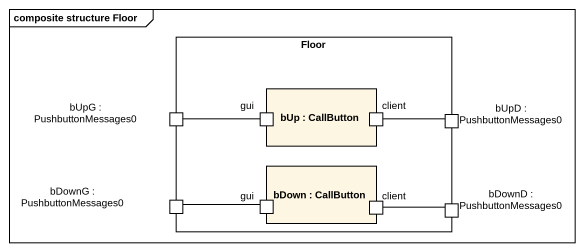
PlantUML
@startuml
mainframe composite structure Floor
rectangle Floor {
  rectangle "bUp : CallButton" as bUp {
    port gui
    port client
  }
  port "bUpG : PushbuttonMessages0" as bUpG_PushbuttonMessages0
  port "bUpD : PushbuttonMessages0" as bUpD_PushbuttonMessages0
  rectangle "bDown : CallButton" as bDown {
    port "gui" as gui_2
    port "client" as client_2
  }
  port "bDownG : PushbuttonMessages0" as bDownG_PushbuttonMessages0
  port "bDownD : PushbuttonMessages0" as bDownD_PushbuttonMessages0
}
bUpG_PushbuttonMessages0 -right- gui
client -right- bUpD_PushbuttonMessages0
bDownG_PushbuttonMessages0 -right- gui_2
client_2 -right- bDownD_PushbuttonMessages0
@enduml
